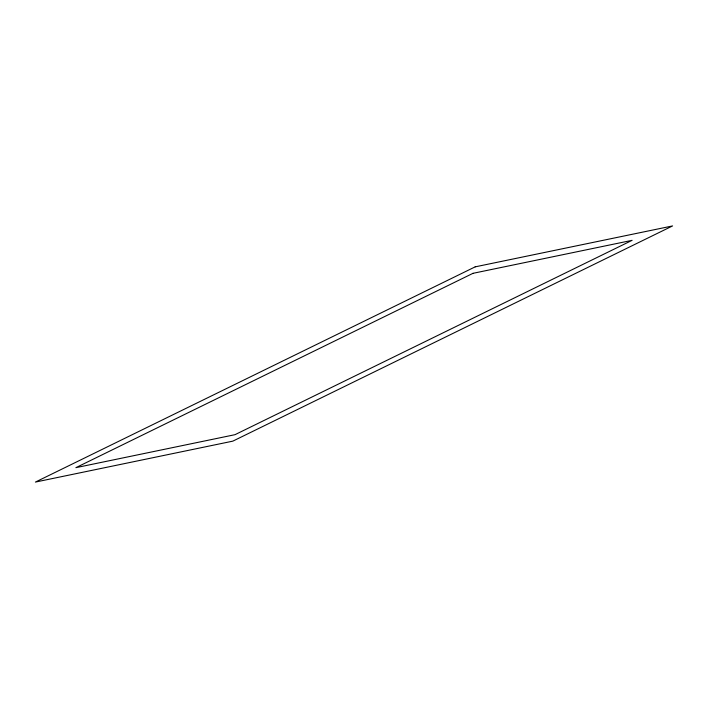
<?xml version="1.0" encoding="UTF-8"?>
<svg xmlns="http://www.w3.org/2000/svg" width="708" height="708" viewBox="0 0 708 708"><rect width="100%" height="100%" fill="white"/><g stroke="black" fill="none" stroke-linecap="round" stroke-linejoin="round"><path stroke-width="1.06" d="M475.183 266.854L35.4 482.077L232.817 441.146L672.6 225.923L475.183 266.854M472.997 273.323L75.88 467.669L235.003 434.677L632.12 240.331L472.997 273.323"/></g></svg>
